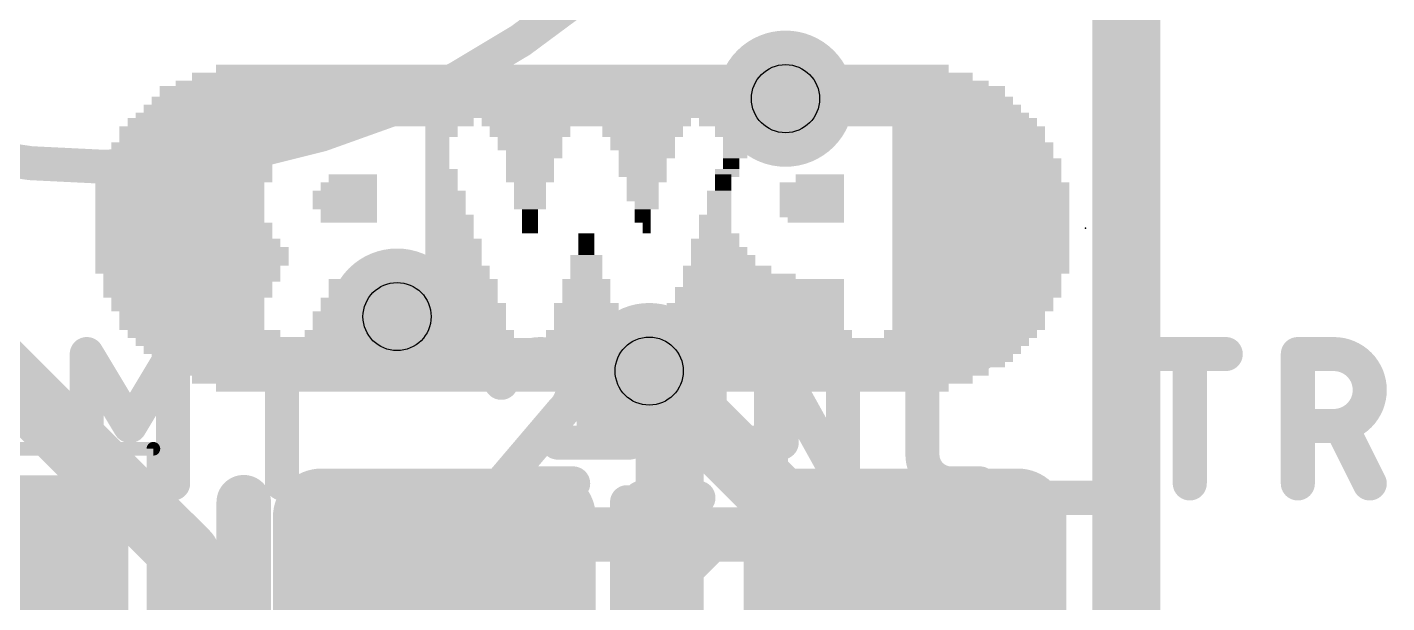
# Model space of a CAD drawing. Extents: x -28.7 to 57.9, y -15.3 to 34.1.
# Drawn here: x 23.84 to 28.91, y 18.44 to 20.59 of the extents above; entities that cross this region are included whole.
import ezdxf

# ---------------------------------------------------------------- set-up
doc = ezdxf.new("R2010")
doc.units = 0
for name, color, linetype in [('1', 12, 'CONTINUOUS'), ('16', 53, 'CONTINUOUS'), ('18', 110, 'CONTINUOUS'), ('20', 53, 'CONTINUOUS'), ('21', 41, 'CONTINUOUS'), ('22', 40, 'CONTINUOUS'), ('24', 53, 'CONTINUOUS'), ('26', 253, 'CONTINUOUS'), ('27', 253, 'CONTINUOUS'), ('30', 253, 'CONTINUOUS'), ('32', 253, 'CONTINUOUS'), ('39', 12, 'CONTINUOUS'), ('40', 132, 'CONTINUOUS'), ('44', 253, 'CONTINUOUS'), ('52', 253, 'CONTINUOUS')]:
    doc.layers.add(name, color=color, linetype=linetype)

# ---------------------------------------------------------------- blocks, each defined once
blk = doc.blocks.new('RECT160000X160000R30')
at = {"const_width": 0.15}
blk.add_lwpolyline([(0.425, -0.35), (0.425, 0.35, 0.4142), (0.35, 0.425), (-0.35, 0.425, 0.4142), (-0.425, 0.35), (-0.425, -0.35, 0.4142), (-0.35, -0.425), (0.35, -0.425, 0.4142)], format="xyb", close=True, dxfattribs=at)
blk.add_solid([(-0.3754, -0.3754), (0.3754, -0.3754), (-0.3754, 0.3754), (0.3754, 0.3754)])
blk = doc.blocks.new('RECT192512X192512R30')
at = {"const_width": 0.1805}
blk.add_lwpolyline([(0.5114, -0.4211), (0.5114, 0.4211, 0.4142), (0.4211, 0.5114), (-0.4211, 0.5114, 0.4142), (-0.5114, 0.4211), (-0.5114, -0.4211, 0.4142), (-0.4211, -0.5114), (0.4211, -0.5114, 0.4142)], format="xyb", close=True, dxfattribs=at)
blk.add_solid([(-0.4465, -0.4465), (0.4465, -0.4465), (-0.4465, 0.4465), (0.4465, 0.4465)])
blk = doc.blocks.new('RECT')
blk.add_solid([(-0.5, -0.5), (0.5, -0.5), (-0.5, 0.5), (0.5, 0.5)])
blk = doc.blocks.new('ROUNDV')
at = {"const_width": 0.5}
blk.add_lwpolyline([(0, -0.25, 1), (0, 0.25, 1), (0, -0.25)], format="xyb", dxfattribs=at)

msp = doc.modelspace()

# ---------------------------------------------------------------- linework, layer by layer
at = {"layer": '1', "const_width": 0.254}
for points in [[(27.94, 25.4), (27.94, 0)], [(24.4348, 18.6182), (20.193, 22.86)], [(23.9522, 18.5913), (20.1915, 22.352)], [(26.162, 19.304), (26.6446, 18.8214)], [(26.6446, 18.8214), (26.6446, 17.6784)], [(23.9522, 12.5222), (23.9522, 18.5913)], [(24.4348, 11.811), (24.4348, 18.6182)]]:
    msp.add_lwpolyline(points, dxfattribs=at)
at = {"layer": '1', "const_width": 0.127}
for points in [[(26.2069, 19.3489, 1), (26.1171, 19.2591)], [(26.7081, 18.8214, 1), (26.5811, 18.8214)], [(26.5997, 18.7765, 1), (26.6895, 18.8663)], [(24.0157, 18.5913, 1), (23.8887, 18.5913)], [(23.9073, 18.5464, 1), (23.9971, 18.6362)], [(24.4983, 18.6182, 1), (24.3713, 18.6182)], [(24.3899, 18.5733, 1), (24.4797, 18.6631)]]:
    msp.add_lwpolyline(points, format="xyb", dxfattribs=at)
at = {"layer": '16', "const_width": 0.254}
for points in [[(27.94, 25.4), (27.94, 0)], [(26.2382, 19.2278), (26.162, 19.304)], [(26.2382, 17.6617), (26.2382, 19.2278)], [(26.8182, 18.0418), (27.1152, 18.3388)]]:
    msp.add_lwpolyline(points, dxfattribs=at)
at = {"layer": '16', "const_width": 0.127}
for points in [[(26.2069, 19.3489, 1), (26.1171, 19.2591)], [(26.3017, 19.2278, 1), (26.1747, 19.2278)], [(26.1933, 19.1829, 1), (26.2831, 19.2727)], [(27.1601, 18.2939, 1), (27.0703, 18.3837)]]:
    msp.add_lwpolyline(points, format="xyb", dxfattribs=at)
at = {"layer": '20', "const_width": 0.2032}
msp.add_lwpolyline([(27.94, 0), (27.94, 25.4)], dxfattribs=at)
at = {"layer": '21'}
for points, const_width in [([(25.3746, 18.6944, 0.4142), (24.9174, 18.2372)], 0.2032), ([(25.3746, 18.7452, 1), (25.3746, 18.6436)], 0.1016), ([(25.3746, 18.6436, 1), (25.3746, 18.7452)], 0.1016), ([(27.3558, 18.2372, 0.4142), (26.8986, 18.6944)], 0.2032), ([(26.8986, 18.7452, 1), (26.8986, 18.6436)], 0.1016), ([(26.8986, 18.6436, 1), (26.8986, 18.7452)], 0.1016)]:
    msp.add_lwpolyline(points, format="xyb", dxfattribs=dict(at, const_width=const_width))
at = {"layer": '21', "const_width": 0.2032}
msp.add_lwpolyline([(25.3746, 18.6944), (26.8986, 18.6944)], dxfattribs=at)
at = {"layer": '22', "const_width": 0.2032}
msp.add_lwpolyline([(24.6507, 18.815), (24.6507, 17.8626)], dxfattribs=at)
at = {"layer": '22', "const_width": 0.1016}
msp.add_lwpolyline([(24.7015, 18.815, 1), (24.5999, 18.815)], format="xyb", dxfattribs=at)
at = {"layer": '24'}
msp.add_point((27.7876, 19.8374), dxfattribs=at)
at = {"layer": '26', "const_width": 0.127}
for points in [[(26.0888, 19.4127), (25.9547, 19.5199)], [(25.9547, 19.5199), (25.9547, 19.0373)], [(26.6557, 19.5199), (26.5217, 19.5199)], [(26.6557, 19.0373), (26.6557, 19.5199)], [(26.3876, 19.3858), (26.3876, 19.1714)], [(26.0888, 19.0373), (25.8207, 19.0373)], [(26.5217, 19.0373), (26.6557, 19.0373)]]:
    msp.add_lwpolyline(points, dxfattribs=at)
at = {"layer": '26'}
for points, const_width in [([(25.9746, 19.5447, 1), (25.9349, 19.4951)], 0.0635), ([(25.9865, 19.5199, 1), (25.923, 19.5199)], 0.0635), ([(26.5217, 19.5199, 0.4142), (26.3876, 19.3858)], 0.127), ([(26.5217, 19.5516, 1), (26.5217, 19.4882)], 0.0635), ([(26.5217, 19.4882, 1), (26.5217, 19.5516)], 0.0635), ([(26.6875, 19.5199, 1), (26.624, 19.5199)], 0.0635), ([(26.6557, 19.4882, 1), (26.6557, 19.5516)], 0.0635), ([(26.069, 19.3879, 1), (26.1086, 19.4374)], 0.0635), ([(26.4194, 19.3858, 1), (26.3559, 19.3858)], 0.0635), ([(26.3559, 19.3858, 1), (26.4194, 19.3858)], 0.0635), ([(26.3876, 19.1714, 0.4142), (26.5217, 19.0373)], 0.127), ([(26.4194, 19.1714, 1), (26.3559, 19.1714)], 0.0635), ([(26.3559, 19.1714, 1), (26.4194, 19.1714)], 0.0635), ([(25.8207, 19.0691, 1), (25.8207, 19.0056)], 0.0635), ([(25.923, 19.0373, 1), (25.9865, 19.0373)], 0.0635), ([(26.0888, 19.0056, 1), (26.0888, 19.0691)], 0.0635), ([(26.5217, 19.0691, 1), (26.5217, 19.0056)], 0.0635), ([(26.5217, 19.0055, 1), (26.5217, 19.069)], 0.0635), ([(26.624, 19.0373, 1), (26.6875, 19.0373)], 0.0635), ([(26.6557, 19.0056, 1), (26.6557, 19.0691)], 0.0635)]:
    msp.add_lwpolyline(points, format="xyb", dxfattribs=dict(at, const_width=const_width))
at = {"layer": '27', "const_width": 0.127}
for points in [[(24.0657, 18.8849), (24.0657, 19.3675)], [(24.0657, 19.3675), (24.2266, 19.0994)], [(24.2266, 19.0994), (24.3874, 19.3675)], [(24.3874, 19.3675), (24.3874, 18.8849)], [(24.6594, 19.3675), (24.9276, 19.3675)], [(24.7935, 18.8849), (24.7935, 19.3675)], [(26.6162, 18.8849), (26.6162, 19.3675)], [(26.6162, 19.3675), (26.8844, 18.8849)], [(26.8844, 18.8849), (26.8844, 19.3675)], [(27.2875, 19.3675), (27.3948, 19.3675)], [(28.0427, 19.3675), (28.3108, 19.3675)], [(28.1768, 18.8849), (28.1768, 19.3675)], [(28.5794, 18.8849), (28.5794, 19.3675)], [(28.5794, 19.3675), (28.7135, 19.3675)], [(27.1803, 18.9921), (27.1803, 19.2603)], [(25.8383, 19.153), (25.6104, 18.8849)], [(28.7135, 19.0994), (28.5794, 19.0994)], [(28.8475, 18.8849), (28.7403, 19.0994)], [(25.6104, 18.8849), (25.8785, 18.8849)], [(27.3948, 18.8849), (27.2875, 18.8849)], [(25.1435, 18.8313), (25.3579, 18.8313)], [(26.131, 18.8313), (26.3455, 18.8313)], [(27.6123, 18.8313), (27.8268, 18.8313)]]:
    msp.add_lwpolyline(points, dxfattribs=at)
at = {"layer": '27'}
for points, const_width in [([(24.0929, 19.3838, 1), (24.0385, 19.3512)], 0.0635), ([(24.0975, 19.3675, 1), (24.034, 19.3675)], 0.0635), ([(24.4192, 19.3675, 1), (24.3557, 19.3675)], 0.0635), ([(24.4147, 19.3512, 1), (24.3602, 19.3838)], 0.0635), ([(24.6594, 19.3992, 1), (24.6594, 19.3358)], 0.0635), ([(24.8253, 19.3675, 1), (24.7618, 19.3675)], 0.0635), ([(24.9276, 19.3358, 1), (24.9276, 19.3992)], 0.0635), ([(25.7579, 19.3675, 0.3252), (25.6104, 19.2603)], 0.127), ([(25.8785, 19.2468, 0.4142), (25.7579, 19.3675)], 0.127), ([(25.7579, 19.3992, 1), (25.7579, 19.3357)], 0.0635), ([(25.7579, 19.3358, 1), (25.7579, 19.3992)], 0.0635), ([(26.648, 19.3675, 1), (26.5845, 19.3675)], 0.0635), ([(26.644, 19.3829, 1), (26.5885, 19.3521)], 0.0635), ([(26.9161, 19.3675, 1), (26.8526, 19.3675)], 0.0635), ([(27.2875, 19.3675, 0.4142), (27.1803, 19.2603)], 0.127), ([(27.2875, 19.3992, 1), (27.2875, 19.3358)], 0.0635), ([(27.2875, 19.3358, 1), (27.2875, 19.3992)], 0.0635), ([(27.3948, 19.3358, 1), (27.3948, 19.3992)], 0.0635), ([(28.0427, 19.3992, 1), (28.0427, 19.3358)], 0.0635), ([(28.2085, 19.3675, 1), (28.145, 19.3675)], 0.0635), ([(28.3108, 19.3358, 1), (28.3108, 19.3992)], 0.0635), ([(28.6112, 19.3675, 1), (28.5477, 19.3675)], 0.0635), ([(28.5794, 19.3992, 1), (28.5794, 19.3358)], 0.0635), ([(28.7135, 19.0994, 1), (28.7135, 19.3675)], 0.127), ([(28.7135, 19.3992, 1), (28.7135, 19.3358)], 0.0635), ([(28.7135, 19.3358, 1), (28.7135, 19.3992)], 0.0635), ([(25.8383, 19.153, 0.2053), (25.8785, 19.2468)], 0.127), ([(25.9103, 19.2468, 1), (25.8468, 19.2468)], 0.0635), ([(27.2121, 19.2603, 1), (27.1486, 19.2603)], 0.0635), ([(25.5802, 19.27, 1), (25.6406, 19.2505)], 0.0635), ([(25.8468, 19.2468, 1), (25.9103, 19.2468)], 0.0635), ([(27.1486, 19.2603, 1), (27.2121, 19.2603)], 0.0635), ([(25.8164, 19.176, 1), (25.8602, 19.13)], 0.0635), ([(25.8625, 19.1324, 1), (25.8141, 19.1736)], 0.0635), ([(28.5794, 19.1311, 1), (28.5794, 19.0676)], 0.0635), ([(28.7135, 19.1311, 1), (28.7135, 19.0676)], 0.0635), ([(28.7687, 19.1136, 1), (28.7119, 19.0852)], 0.0635), ([(28.7135, 19.0676, 1), (28.7135, 19.1311)], 0.0635), ([(24.1994, 19.1157, 1), (24.2538, 19.0831)], 0.0635), ([(24.1994, 19.0831, 1), (24.2538, 19.1157)], 0.0635), ([(27.1803, 18.9921, 0.4142), (27.2875, 18.8849)], 0.127), ([(27.2121, 18.9921, 1), (27.1486, 18.9921)], 0.0635), ([(27.1486, 18.9921, 1), (27.2121, 18.9921)], 0.0635), ([(24.034, 18.8849, 1), (24.0975, 18.8849)], 0.0635), ([(24.3557, 18.8849, 1), (24.4192, 18.8849)], 0.0635), ([(24.7618, 18.8849, 1), (24.8253, 18.8849)], 0.0635), ([(25.6104, 18.9167, 1), (25.6104, 18.8532)], 0.0635), ([(25.5862, 18.9055, 1), (25.6346, 18.8643)], 0.0635), ([(25.8785, 18.8532, 1), (25.8785, 18.9167)], 0.0635), ([(26.5845, 18.8849, 1), (26.648, 18.8849)], 0.0635), ([(26.8526, 18.8849, 1), (26.9161, 18.8849)], 0.0635), ([(26.8566, 18.8695, 1), (26.9121, 18.9003)], 0.0635), ([(27.2875, 18.9167, 1), (27.2875, 18.8532)], 0.0635), ([(27.2875, 18.8532, 1), (27.2875, 18.9167)], 0.0635), ([(27.3948, 18.8532, 1), (27.3948, 18.9167)], 0.0635), ([(28.145, 18.8849, 1), (28.2085, 18.8849)], 0.0635), ([(28.5477, 18.8849, 1), (28.6112, 18.8849)], 0.0635), ([(28.8191, 18.8707, 1), (28.8759, 18.8991)], 0.0635), ([(25.1435, 18.863, 1), (25.1435, 18.7995)], 0.0635), ([(25.3579, 18.7995, 1), (25.3579, 18.863)], 0.0635), ([(26.131, 18.863, 1), (26.131, 18.7995)], 0.0635), ([(26.3455, 18.7995, 1), (26.3455, 18.863)], 0.0635), ([(27.6123, 18.863, 1), (27.6123, 18.7995)], 0.0635), ([(27.8268, 18.7995, 1), (27.8268, 18.863)], 0.0635)]:
    msp.add_lwpolyline(points, format="xyb", dxfattribs=dict(at, const_width=const_width))
at = {"layer": '39', "const_width": 0.127}
msp.add_lwpolyline([(24.13, 20.066, 1), (24.13, 25.654, 1), (24.13, 20.066)], format="xyb", dxfattribs=at)
at = {"layer": '40', "const_width": 0.0508}
for points in [[(24.314, 19.0142), (21.914, 19.0142)], [(24.314, 17.7142), (24.314, 19.0142)]]:
    msp.add_lwpolyline(points, dxfattribs=at)
at = {"layer": '40', "const_width": 0.0254}
for points in [[(24.3267, 19.0142, 1), (24.3013, 19.0142)], [(24.314, 19.0015, 1), (24.314, 19.0269)]]:
    msp.add_lwpolyline(points, format="xyb", dxfattribs=at)
at = {"layer": '44'}
for centre in [(26.67, 20.32), (25.2222, 19.5072), (26.162, 19.304)]:
    msp.add_circle(centre, 0.127, dxfattribs=at)
at = {"layer": '52', "const_width": 0.127}
for points in [[(26.0795, 18.815), (26.0795, 18.3388)], [(26.0795, 18.3388), (26.397, 18.6563)]]:
    msp.add_lwpolyline(points, dxfattribs=at)
at = {"layer": '52', "const_width": 0.0635}
for points in [[(26.1112, 18.815, 1), (26.0477, 18.815)], [(26.4194, 18.6338, 1), (26.3745, 18.6788)]]:
    msp.add_lwpolyline(points, format="xyb", dxfattribs=at)

# ---------------------------------------------------------------- block references
at = {"layer": '16', "xscale": 0.85, "yscale": 0.9, "rotation": 180}
msp.add_blockref('RECT', (23.694, 18.3642), dxfattribs=at)
at = {"layer": '16', "rotation": 270}
for p in [(25.3612, 18.3388), (27.1152, 18.3388)]:
    msp.add_blockref('RECT160000X160000R30', p, dxfattribs=at)
at = {"layer": '18', "xscale": 0.508, "yscale": 0.508}
for p in [(26.67, 20.32), (26.67, 20.32), (25.2222, 19.5072), (25.2222, 19.5072), (26.162, 19.304), (26.162, 19.304)]:
    msp.add_blockref('ROUNDV', p, dxfattribs=at)
at = {"layer": '22', "rotation": 180}
for p, xscale, yscale in [((25.9126, 20.4324), 2.73, 0.03), ((25.9126, 20.3774), 3.03, 0.02), ((25.9126, 20.4024), 2.91, 0.03), ((25.9126, 20.3124), 3.21, 0.03), ((25.9126, 20.3474), 3.15, 0.04), ((25.9126, 20.2824), 3.27, 0.03), ((24.8626, 20.2324), 1.29, 0.03), ((25.9126, 20.2574), 3.33, 0.02), ((25.9276, 20.2324), 0.78, 0.03), ((26.9776, 20.2324), 1.26, 0.03), ((24.5476, 20.1974), 0.72, 0.04), ((24.5176, 20.1624), 0.66, 0.03), ((25.3876, 20.1974), 0.12, 0.04), ((25.3726, 20.1624), 0.09, 0.03), ((25.7176, 20.1974), 0.3, 0.04), ((25.7176, 20.1624), 0.24, 0.03), ((26.1376, 20.1974), 0.3, 0.04), ((26.1376, 20.1624), 0.24, 0.03), ((26.5276, 20.1974), 0.24, 0.04), ((26.5126, 20.1624), 0.15, 0.03), ((27.3526, 20.1974), 0.57, 0.04), ((27.3526, 20.1624), 0.57, 0.03), ((24.4876, 20.1424), 0.66, 0.03), ((24.4726, 20.1124), 0.63, 0.03), ((25.3726, 20.1424), 0.09, 0.03), ((25.3726, 20.1124), 0.09, 0.03), ((25.7176, 20.1424), 0.24, 0.03), ((25.7326, 20.1124), 0.21, 0.03), ((26.1376, 20.1424), 0.24, 0.03), ((26.1526, 20.1124), 0.21, 0.03), ((26.4976, 20.1424), 0.12, 0.03), ((26.4826, 20.1124), 0.09, 0.03), ((27.3676, 20.1424), 0.6, 0.03), ((27.3676, 20.1124), 0.6, 0.03), ((24.4426, 20.0774), 0.63, 0.04), ((25.3726, 20.0774), 0.09, 0.04), ((25.7176, 20.0774), 0.18, 0.04), ((26.1376, 20.0774), 0.18, 0.04), ((26.4676, 20.0774), 0.06, 0.04), ((27.3826, 20.0774), 0.63, 0.04), ((24.4426, 20.0424), 0.63, 0.03), ((24.4426, 20.0224), 0.63, 0.03), ((25.0576, 20.0224), 0.18, 0.03), ((25.3876, 20.0424), 0.12, 0.03), ((25.3876, 20.0224), 0.12, 0.03), ((25.7176, 20.0424), 0.18, 0.03), ((25.7176, 20.0224), 0.18, 0.03), ((26.1376, 20.0424), 0.18, 0.03), ((26.1526, 20.0224), 0.15, 0.03), ((26.4526, 20.0424), 0.09, 0.03), ((26.4376, 20.0224), 0.06, 0.03), ((26.7976, 20.0224), 0.18, 0.03), ((27.3826, 20.0424), 0.63, 0.03), ((27.3826, 20.0224), 0.63, 0.03), ((24.4126, 19.9924), 0.63, 0.03), ((24.4126, 19.9574), 0.63, 0.04), ((25.0276, 19.9574), 0.24, 0.04), ((25.0426, 19.9924), 0.21, 0.03), ((25.3876, 19.9924), 0.12, 0.03), ((25.4026, 19.9574), 0.15, 0.04), ((25.7176, 19.9924), 0.12, 0.03), ((25.7176, 19.9574), 0.12, 0.04), ((26.1376, 19.9924), 0.12, 0.03), ((26.1376, 19.9574), 0.12, 0.04), ((26.4226, 19.9574), 0.09, 0.04), ((26.4376, 19.9924), 0.06, 0.03), ((26.7676, 19.9924), 0.24, 0.03), ((26.7676, 19.9574), 0.24, 0.04), ((27.3976, 19.9924), 0.66, 0.03), ((27.3976, 19.9574), 0.66, 0.04), ((24.4126, 19.9224), 0.63, 0.03), ((25.0276, 19.9224), 0.24, 0.03), ((25.4026, 19.9224), 0.15, 0.03), ((25.7176, 19.9224), 0.12, 0.03), ((26.1526, 19.9224), 0.09, 0.03), ((26.4226, 19.9224), 0.09, 0.03), ((26.7676, 19.9224), 0.24, 0.03), ((27.3976, 19.9224), 0.66, 0.03), ((24.4126, 19.8924), 0.63, 0.03), ((24.4126, 19.8724), 0.63, 0.03), ((25.0426, 19.8924), 0.21, 0.03), ((25.0426, 19.8724), 0.21, 0.03), ((25.4026, 19.8924), 0.15, 0.03), ((25.4176, 19.8724), 0.18, 0.03), ((25.7176, 19.8924), 0.06, 0.03), ((25.7176, 19.8724), 0.06, 0.03), ((26.1376, 19.8924), 0.06, 0.03), ((26.1376, 19.8724), 0.06, 0.03), ((26.4076, 19.8724), 0.12, 0.03), ((26.4226, 19.8924), 0.09, 0.03), ((26.7676, 19.8924), 0.24, 0.03), ((26.7826, 19.8724), 0.21, 0.03), ((27.3976, 19.8924), 0.66, 0.03), ((27.3976, 19.8724), 0.66, 0.03), ((24.4276, 19.8374), 0.66, 0.04), ((24.4276, 19.8024), 0.66, 0.03), ((25.4176, 19.8374), 0.18, 0.04), ((25.4176, 19.8024), 0.18, 0.03), ((25.7176, 19.8374), 0.06, 0.04), ((25.9276, 19.8024), 0.06, 0.03), ((26.1526, 19.8374), 0.03, 0.04), ((26.4076, 19.8374), 0.12, 0.04), ((26.4226, 19.8024), 0.15, 0.03), ((27.3976, 19.8374), 0.66, 0.04), ((27.3976, 19.8024), 0.66, 0.03), ((24.4426, 19.7824), 0.69, 0.03), ((24.4576, 19.7524), 0.72, 0.03), ((25.4326, 19.7824), 0.21, 0.03), ((25.4326, 19.7524), 0.21, 0.03), ((25.9276, 19.7824), 0.06, 0.03), ((25.9276, 19.7524), 0.06, 0.03), ((26.4076, 19.7824), 0.18, 0.03), ((26.4226, 19.7524), 0.21, 0.03), ((27.3976, 19.7824), 0.66, 0.03), ((27.3976, 19.7524), 0.66, 0.03), ((24.4576, 19.7174), 0.72, 0.04), ((25.4326, 19.7174), 0.21, 0.04), ((25.9276, 19.7174), 0.12, 0.04), ((26.4376, 19.7174), 0.24, 0.04), ((27.3976, 19.7174), 0.66, 0.04), ((24.4426, 19.6824), 0.69, 0.03), ((24.4576, 19.6524), 0.66, 0.03), ((25.4476, 19.6824), 0.24, 0.03), ((25.4476, 19.6524), 0.24, 0.03), ((25.9276, 19.6824), 0.12, 0.03), ((25.9276, 19.6524), 0.12, 0.03), ((26.4526, 19.6824), 0.33, 0.03), ((26.4976, 19.6524), 0.42, 0.03), ((27.3976, 19.6824), 0.66, 0.03), ((27.3826, 19.6524), 0.63, 0.03), ((24.4426, 19.6324), 0.63, 0.03), ((24.4426, 19.5974), 0.63, 0.04), ((25.0576, 19.6324), 0.18, 0.03), ((25.0576, 19.5974), 0.18, 0.04), ((25.4626, 19.6324), 0.27, 0.03), ((25.4626, 19.5974), 0.27, 0.04), ((25.9276, 19.6324), 0.18, 0.03), ((25.9276, 19.5974), 0.18, 0.04), ((26.5726, 19.5974), 0.63, 0.04), ((26.5876, 19.6324), 0.6, 0.03), ((27.3826, 19.6324), 0.63, 0.03), ((27.3826, 19.5974), 0.63, 0.04), ((24.4426, 19.5624), 0.57, 0.03), ((25.0426, 19.5624), 0.21, 0.03), ((25.4626, 19.5624), 0.27, 0.03), ((25.9276, 19.5624), 0.18, 0.03), ((26.5726, 19.5624), 0.63, 0.03), ((27.3676, 19.5624), 0.6, 0.03), ((24.4426, 19.5424), 0.57, 0.03), ((24.4576, 19.5124), 0.54, 0.03), ((25.0276, 19.5124), 0.24, 0.03), ((25.0426, 19.5424), 0.21, 0.03), ((25.4776, 19.5424), 0.3, 0.03), ((25.4776, 19.5124), 0.3, 0.03), ((25.9276, 19.5424), 0.24, 0.03), ((25.9276, 19.5124), 0.24, 0.03), ((26.5576, 19.5424), 0.66, 0.03), ((26.5576, 19.5124), 0.66, 0.03), ((27.3676, 19.5424), 0.6, 0.03), ((27.3526, 19.5124), 0.57, 0.03), ((24.4576, 19.4774), 0.54, 0.04), ((25.0276, 19.4774), 0.24, 0.04), ((25.4776, 19.4774), 0.3, 0.04), ((25.9426, 19.4774), 0.27, 0.04), ((26.5576, 19.4774), 0.66, 0.04), ((27.3526, 19.4774), 0.57, 0.04), ((24.5026, 19.4424), 0.57, 0.03), ((25.9126, 19.4124), 3.33, 0.03), ((25.0276, 19.4424), 0.3, 0.03), ((25.4776, 19.4424), 0.36, 0.03), ((25.9426, 19.4424), 0.33, 0.03), ((26.5576, 19.4424), 0.72, 0.03), ((27.3226, 19.4424), 0.57, 0.03), ((25.9126, 19.3824), 3.27, 0.03), ((25.9126, 19.3524), 3.21, 0.03), ((25.9126, 19.3324), 3.15, 0.03), ((25.9126, 19.3024), 3.03, 0.03), ((25.9126, 19.2724), 2.91, 0.03), ((25.9126, 19.2424), 2.73, 0.03)]:
    msp.add_blockref('RECT', p, dxfattribs=dict(at, xscale=xscale, yscale=yscale))
at = {"layer": '30', "xscale": 1.0532, "yscale": 1.1032, "rotation": 180}
msp.add_blockref('RECT', (23.694, 18.3642), dxfattribs=at)
at = {"layer": '30', "rotation": 270}
for p in [(25.3612, 18.3388), (27.1152, 18.3388)]:
    msp.add_blockref('RECT192512X192512R30', p, dxfattribs=at)
at = {"layer": '32', "xscale": 0.85, "yscale": 0.9, "rotation": 180}
msp.add_blockref('RECT', (23.694, 18.3642), dxfattribs=at)
at = {"layer": '32', "rotation": 270}
for p in [(25.3612, 18.3388), (27.1152, 18.3388)]:
    msp.add_blockref('RECT160000X160000R30', p, dxfattribs=at)

doc.saveas('drawing.dxf')
